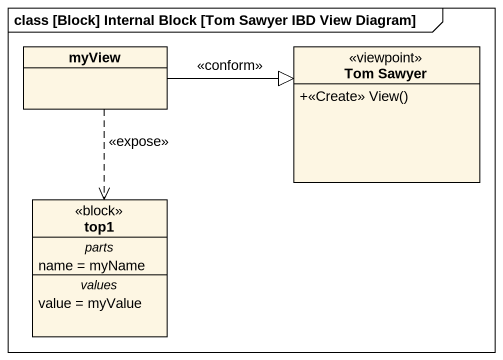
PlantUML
@startuml
mainframe class [Block] Internal Block [Tom Sawyer IBD View Diagram]
hide circle
hide empty members
skinparam classAttributeIconSize 0
class myView
class "Tom Sawyer" as Tom_Sawyer <<viewpoint>> {
  +<<Create>> View()
}
class top1 <<block>> {
  -- parts --
  name = myName
  -- values --
  value = myValue
}
myView -right-|> Tom_Sawyer : <<conform>>
myView ..> top1 : <<expose>>
@enduml
